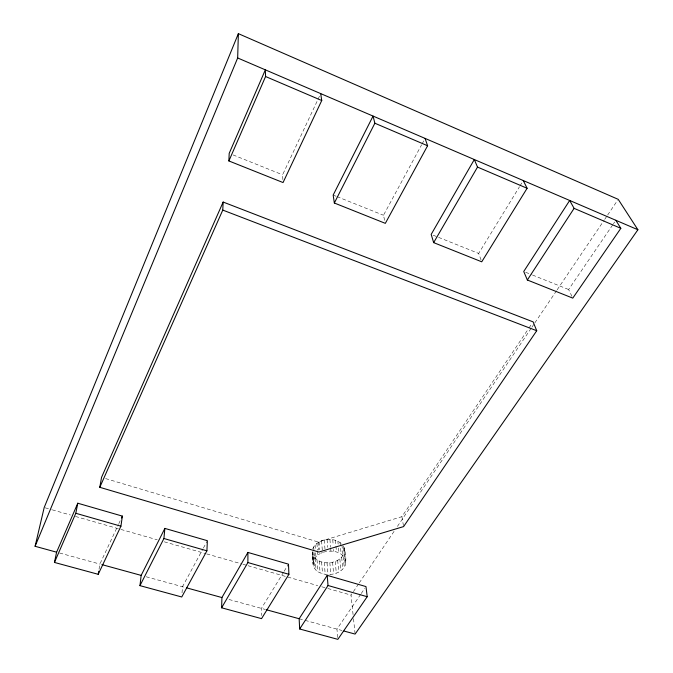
<?xml version="1.0" encoding="UTF-8"?>
<svg xmlns="http://www.w3.org/2000/svg" width="673" height="673" viewBox="0 0 673 673"><rect width="100%" height="100%" fill="white"/><g stroke="black" fill="none" stroke-linecap="round" stroke-linejoin="round"><path stroke-width="0.5" stroke-dasharray="3.37 2.52" d="M344.626 549.555C344.189 565.261 316.142 567.869 312.289 552.844C312.356 559.97 311.835 569.829 320.062 572.807C324.31 574.658 329.122 574.935 333.631 573.96C338.426 572.824 343.28 570.065 345.274 565.328C346.477 558.952 345.745 551.675 343.23 545.685L345.274 565.328M182.038 592.879L182.476 586.721L202.893 548.991M99.049 569.19L99.873 564.067L118.406 524.578M313.088 564.597C312.524 559.852 316.032 555.755 319.995 553.652M118.843 523.636L120.173 520.818M282.87 179.641L282.584 174.795L317.589 100.21M318.035 99.268L319.801 95.49M312.743 548.781C317.463 538.526 332.908 536.558 341.228 543.456M203.397 548.066L206.88 541.622M384.628 220.315L383.475 215.259L421.601 144.804M422.097 143.887L424.074 140.228M283.619 572.126L261.427 608.384L261.511 615.559M284.157 571.242L288.49 564.167M481.06 259.946L478.663 253.435L519.463 186.774M520.01 185.883L522.189 182.324M105.568 478.579L318.161 541.984L401.89 516.679L528.423 328.828M529.003 327.961L531.939 323.612M353.073 614.6L351.028 595.117L352.787 592.509M353.375 591.643L358.659 583.811M359.247 582.944L394.479 530.753M397.415 526.404L531.308 328.079M531.897 327.213L534.244 323.73M534.833 322.863L556.563 290.677M557.151 289.811L604.127 220.222M604.716 219.356L607.063 215.873M607.652 215.007L617.637 200.218M360.635 594.394L336.954 629.104L337.846 639.35M361.233 593.519L364.783 588.311M571.949 296.398L568.618 289.516L612.893 224.605M613.482 223.747L614.668 222.014M320.828 553.273L322.493 552.516M323.393 552.247C331.419 549.437 343.911 551.65 345.838 561.274M59.619 553.021L99.873 564.067M146.192 576.769L185.512 587.554M229.013 599.492L265.398 609.477M299.149 618.731L304.129 620.102M305.121 620.371L342.002 630.492M45.2 507.812L51.257 509.537M52.267 509.831L70.438 515.013M75.477 516.452L119.895 529.138M120.904 529.424L157.238 539.796M164.305 541.815L205.686 553.627M206.695 553.913L242.019 563.999M243.029 564.285L247.067 565.438M248.076 565.732L317.715 585.611M321.753 586.763L326.8 588.202M327.81 588.488L351.028 595.117M233.077 154.933L282.584 174.795M333.169 195.077L336.071 196.247M337.038 196.634L383.475 215.259M433.118 235.171L478.663 253.435M525.68 272.287L531.535 274.643M532.511 275.03L568.618 289.516M401.89 516.679L403.421 525.605M353.502 618.706L355.008 633.066M344.164 547.57L345.804 563.309M341.926 544.937L344.265 567.272M341.657 557.337L342.818 569.08M340.025 542.455L341.177 554.157M339.831 558.943L340.967 570.696M337.854 541.218L338.14 544.137M338.519 548.041L338.99 552.912M337.661 560.315L338.771 572.075M335.398 540.276L335.861 545.155M335.945 546.123L336.5 551.969M335.221 561.408L336.307 573.177M332.723 539.679L333.253 545.525M333.615 549.42L333.791 551.364M332.588 562.199L333.631 573.96M329.913 539.426L330.603 547.216M330.687 548.192L330.948 551.12M329.82 562.653L330.83 574.422M327.061 539.536L327.726 547.334M327.019 562.763L327.995 574.532M324.251 539.998L324.966 548.773M324.26 562.519L325.202 574.296M321.568 540.814L322.417 551.54M321.618 561.938L322.527 573.716M319.103 541.942L319.692 549.748M318.161 541.984L318.766 550.026M319.187 561.038L320.062 572.807M316.924 543.347L317.429 550.186M317.496 551.162L317.782 555.065M317.025 559.835L317.875 571.604M315.107 544.995L315.385 548.899M315.662 552.811L315.94 556.714M315.208 558.363L316.032 570.132M313.702 546.821L314.518 558.556M313.786 556.672L314.594 568.441M312.945 551.717L313.551 560.525M312.802 554.813L313.601 566.573M312.339 551.784L313.071 562.552"/><path stroke-width="1.01" d="M221.619 607.803L247.891 562.552L247.916 552.432L288.49 564.167L288.91 574.305L261.545 618.638L221.619 607.803L221.922 597.548L247.916 552.432M56.599 552.188L54.454 562.435L98.224 574.313L120.921 526.193L122.377 516.115L77.79 503.219L56.599 552.188L35.097 546.291L237.67 57.971L238.36 33.65L618.218 199.343L637.903 229.745L355.108 634.084L344.012 631.047M228.887 160.948L229.19 153.377L265.339 69.849L265.574 76.52L228.887 160.948L283.047 182.551L321.744 100.521L320.693 93.606M206.905 550.817L207.377 540.705L164.868 528.406L141.153 575.39L139.967 585.645L181.752 596.985L206.905 550.817L163.918 538.509L139.967 585.645M99.797 487.311L222.771 210.085L223.15 202.051L533.109 321.871L536.734 330.729L403.59 526.597L318.918 552.037L99.797 487.311L101.539 477.376L223.15 202.051M163.918 538.509L164.868 528.406M98.224 574.313L98.721 571.234M54.454 562.435L75.805 513.272L77.79 503.219M35.097 546.291L44.191 507.526L238.36 33.65M121.493 518L122.377 516.115M334.338 203.01L374.869 123.226L373.061 116.076L333.169 195.077L334.338 203.01L385.326 223.352L427.599 145.755L425.067 138.402M433.656 242.625L477.519 167.081L474.314 159.535L431.183 234.389L433.656 242.625L481.742 261.805L527.11 188.28L523.274 180.549M299.149 618.731L327.204 575.365L365.969 586.578L367.197 596.724L337.846 639.35L299.662 628.986L299.149 618.731L266.39 609.746M299.662 628.986L328.029 585.502L327.204 575.365M527.354 280.002L574.103 208.361L569.678 200.47L523.729 271.505L527.354 280.002L572.782 298.122L620.834 228.324L615.845 220.281M101.884 564.613L141.153 575.39M186.522 587.832L221.922 597.548M75.805 513.272L120.921 526.193M247.891 562.552L288.91 574.305M328.029 585.502L367.197 596.724M222.771 210.085L536.734 330.729M265.574 76.52L321.744 100.521M374.869 123.226L427.599 145.755M477.519 167.081L527.11 188.28M574.103 208.361L620.834 228.324M237.67 57.971L637.903 229.745"/></g></svg>
